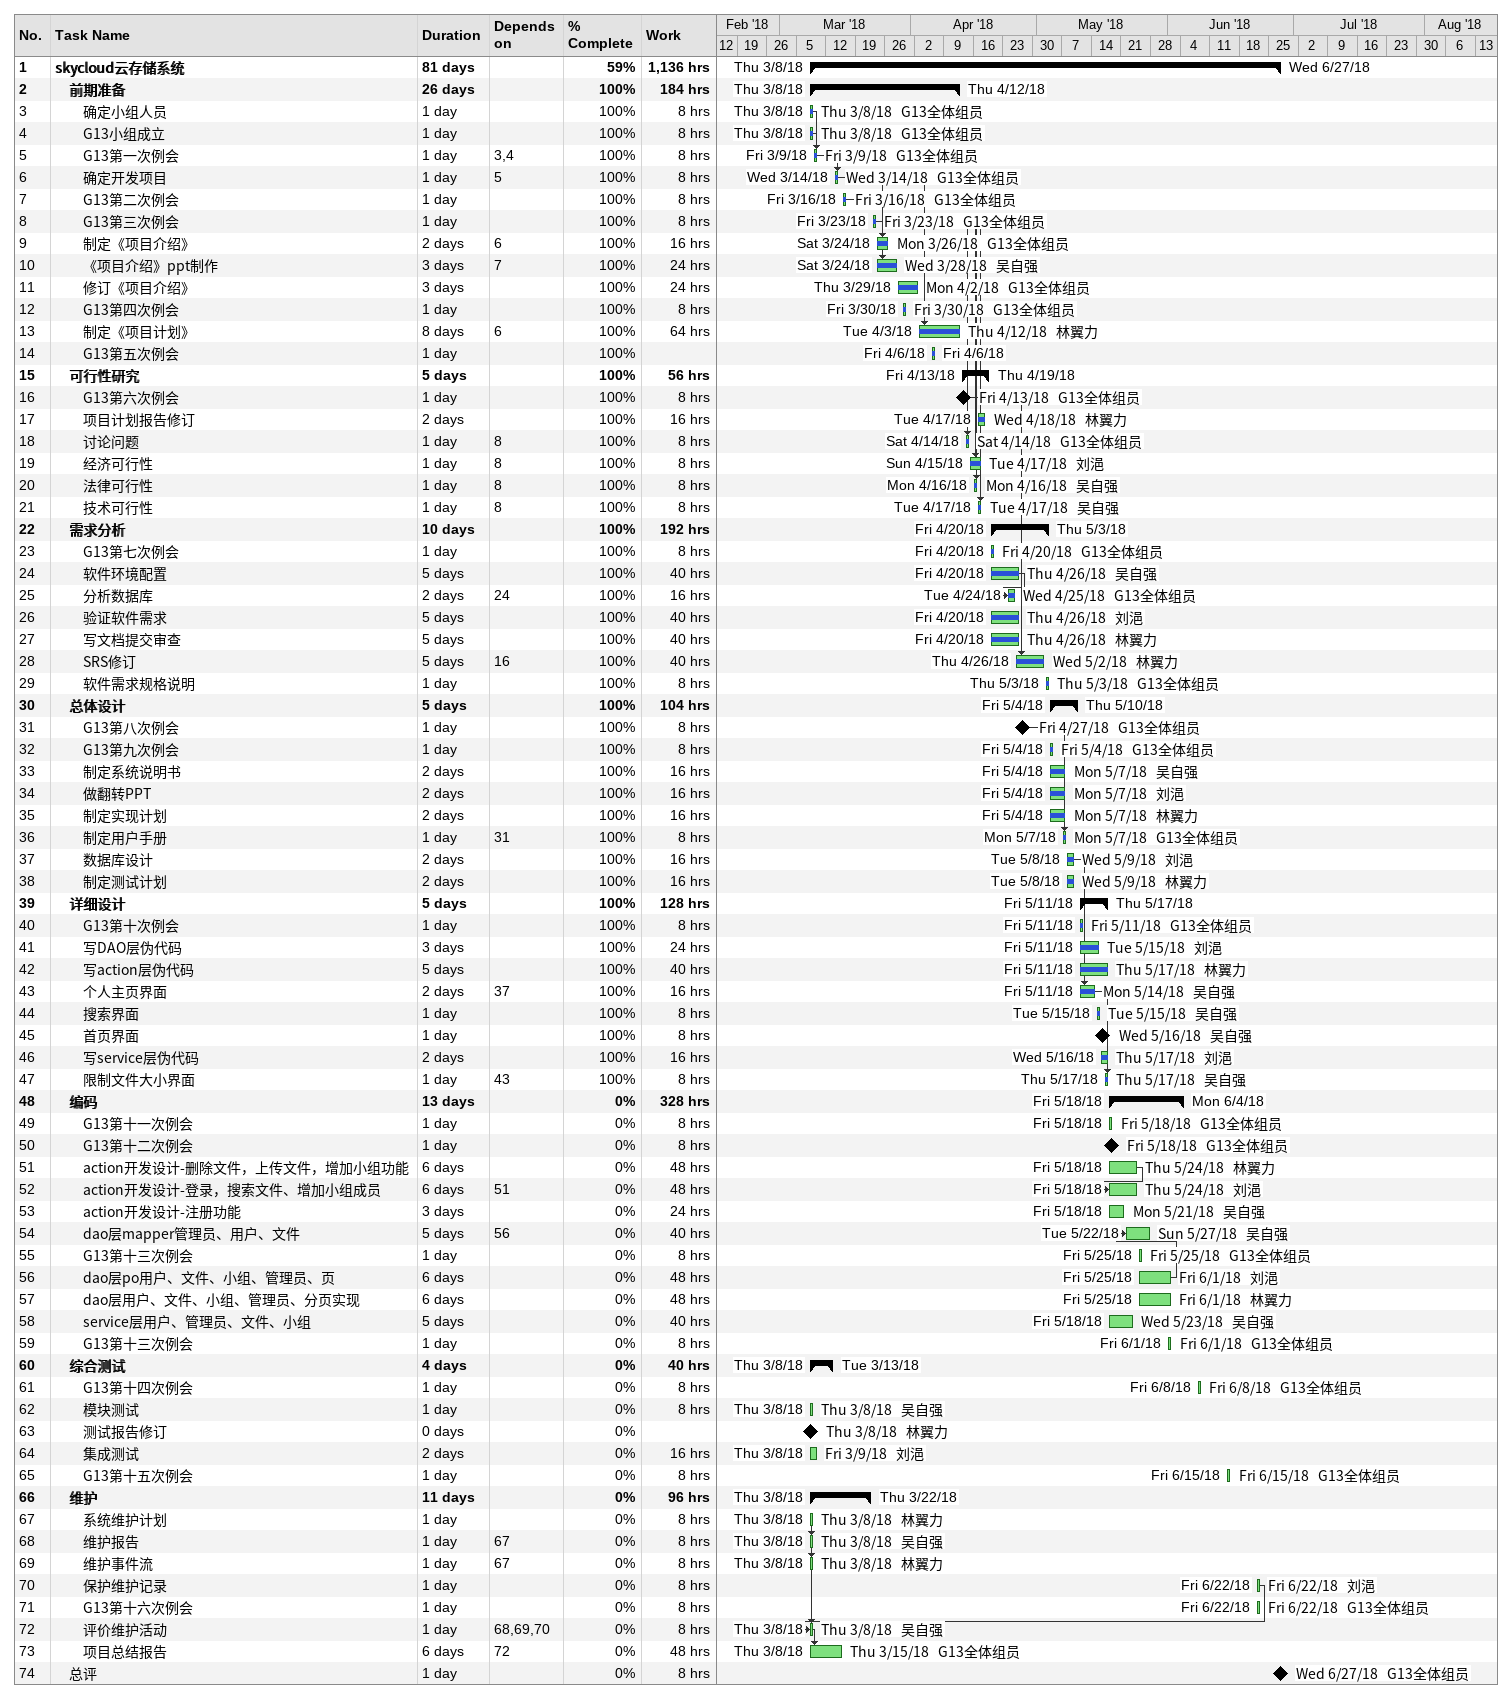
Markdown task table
| ID | Level | Task | Duration | Start | Finish | Predecessors | Resources | % complete | Work (h) |
|---|---|---|---|---|---|---|---|---|---|
| 1 | 1 | **skycloud云存储系统** | 81d | 2018-03-08 | 2018-06-27 |  |  | 59 | 1136 |
| 2 | 2 | **前期准备** | 26d | 2018-03-08 | 2018-04-12 |  |  | 100 | 184 |
| 3 | 3 | 确定小组人员 | 1d | 2018-03-08 | 2018-03-08 |  | G13全体组员 | 100 | 8 |
| 4 | 3 | G13小组成立 | 1d | 2018-03-08 | 2018-03-08 |  | G13全体组员 | 100 | 8 |
| 5 | 3 | G13第一次例会 | 1d | 2018-03-09 | 2018-03-09 | 3, 4 | G13全体组员 | 100 | 8 |
| 6 | 3 | 确定开发项目 | 1d | 2018-03-14 | 2018-03-14 | 5 | G13全体组员 | 100 | 8 |
| 7 | 3 | G13第二次例会 | 1d | 2018-03-16 | 2018-03-16 |  | G13全体组员 | 100 | 8 |
| 8 | 3 | G13第三次例会 | 1d | 2018-03-23 | 2018-03-23 |  | G13全体组员 | 100 | 8 |
| 9 | 3 | 制定《项目介绍》 | 2d | 2018-03-24 | 2018-03-26 | 6 | G13全体组员 | 100 | 16 |
| 10 | 3 | 《项目介绍》ppt制作 | 3d | 2018-03-24 | 2018-03-28 | 7 | 吴自强 | 100 | 24 |
| 11 | 3 | 修订《项目介绍》 | 3d | 2018-03-29 | 2018-04-02 |  | G13全体组员 | 100 | 24 |
| 12 | 3 | G13第四次例会 | 1d | 2018-03-30 | 2018-03-30 |  | G13全体组员 | 100 | 8 |
| 13 | 3 | 制定《项目计划》 | 8d | 2018-04-03 | 2018-04-12 | 6 | 林翼力 | 100 | 64 |
| 14 | 3 | G13第五次例会 | 1d | 2018-04-06 | 2018-04-06 |  |  | 100 |  |
| 15 | 2 | **可行性研究** | 5d | 2018-04-13 | 2018-04-19 |  |  | 100 | 56 |
| 16 | 3 | G13第六次例会 | 1d | 2018-04-13 | 2018-04-13 |  | G13全体组员 | 100 | 8 |
| 17 | 3 | 项目计划报告修订 | 2d | 2018-04-17 | 2018-04-18 |  | 林翼力 | 100 | 16 |
| 18 | 3 | 讨论问题 | 1d | 2018-04-14 | 2018-04-14 | 8 | G13全体组员 | 100 | 8 |
| 19 | 3 | 经济可行性 | 1d | 2018-04-15 | 2018-04-17 | 8 | 刘浥 | 100 | 8 |
| 20 | 3 | 法律可行性 | 1d | 2018-04-16 | 2018-04-16 | 8 | 吴自强 | 100 | 8 |
| 21 | 3 | 技术可行性 | 1d | 2018-04-17 | 2018-04-17 | 8 | 吴自强 | 100 | 8 |
| 22 | 2 | **需求分析** | 10d | 2018-04-20 | 2018-05-03 |  |  | 100 | 192 |
| 23 | 3 | G13第七次例会 | 1d | 2018-04-20 | 2018-04-20 |  | G13全体组员 | 100 | 8 |
| 24 | 3 | 软件环境配置 | 5d | 2018-04-20 | 2018-04-26 |  | 吴自强 | 100 | 40 |
| 25 | 3 | 分析数据库 | 2d | 2018-04-24 | 2018-04-25 | 24 | G13全体组员 | 100 | 16 |
| 26 | 3 | 验证软件需求 | 5d | 2018-04-20 | 2018-04-26 |  | 刘浥 | 100 | 40 |
| 27 | 3 | 写文档提交审查 | 5d | 2018-04-20 | 2018-04-26 |  | 林翼力 | 100 | 40 |
| 28 | 3 | SRS修订 | 5d | 2018-04-26 | 2018-05-02 | 16 | 林翼力 | 100 | 40 |
| 29 | 3 | 软件需求规格说明 | 1d | 2018-05-03 | 2018-05-03 |  | G13全体组员 | 100 | 8 |
| 30 | 2 | **总体设计** | 5d | 2018-05-04 | 2018-05-10 |  |  | 100 | 104 |
| 31 | 3 | G13第八次例会 | 1d | 2018-04-27 | 2018-04-27 |  | G13全体组员 | 100 | 8 |
| 32 | 3 | G13第九次例会 | 1d | 2018-05-04 | 2018-05-04 |  | G13全体组员 | 100 | 8 |
| 33 | 3 | 制定系统说明书 | 2d | 2018-05-04 | 2018-05-07 |  | 吴自强 | 100 | 16 |
| 34 | 3 | 做翻转PPT | 2d | 2018-05-04 | 2018-05-07 |  | 刘浥 | 100 | 16 |
| 35 | 3 | 制定实现计划 | 2d | 2018-05-04 | 2018-05-07 |  | 林翼力 | 100 | 16 |
| 36 | 3 | 制定用户手册 | 1d | 2018-05-07 | 2018-05-07 | 31 | G13全体组员 | 100 | 8 |
| 37 | 3 | 数据库设计 | 2d | 2018-05-08 | 2018-05-09 |  | 刘浥 | 100 | 16 |
| 38 | 3 | 制定测试计划 | 2d | 2018-05-08 | 2018-05-09 |  | 林翼力 | 100 | 16 |
| 39 | 2 | **详细设计** | 5d | 2018-05-11 | 2018-05-17 |  |  | 100 | 128 |
| 40 | 3 | G13第十次例会 | 1d | 2018-05-11 | 2018-05-11 |  | G13全体组员 | 100 | 8 |
| 41 | 3 | 写DAO层伪代码 | 3d | 2018-05-11 | 2018-05-15 |  | 刘浥 | 100 | 24 |
| 42 | 3 | 写action层伪代码 | 5d | 2018-05-11 | 2018-05-17 |  | 林翼力 | 100 | 40 |
| 43 | 3 | 个人主页界面 | 2d | 2018-05-11 | 2018-05-14 | 37 | 吴自强 | 100 | 16 |
| 44 | 3 | 搜索界面 | 1d | 2018-05-15 | 2018-05-15 |  | 吴自强 | 100 | 8 |
| 45 | 3 | 首页界面 | 1d | 2018-05-16 | 2018-05-16 |  | 吴自强 | 100 | 8 |
| 46 | 3 | 写service层伪代码 | 2d | 2018-05-16 | 2018-05-17 |  | 刘浥 | 100 | 16 |
| 47 | 3 | 限制文件大小界面 | 1d | 2018-05-17 | 2018-05-17 | 43 | 吴自强 | 100 | 8 |
| 48 | 2 | **编码** | 13d | 2018-05-18 | 2018-06-04 |  |  | 0 | 328 |
| 49 | 3 | G13第十一次例会 | 1d | 2018-05-18 | 2018-05-18 |  | G13全体组员 | 0 | 8 |
| 50 | 3 | G13第十二次例会 | 1d | 2018-05-18 | 2018-05-18 |  | G13全体组员 | 0 | 8 |
| 51 | 3 | action开发设计-删除文件，上传文件，增加小组功能 | 6d | 2018-05-18 | 2018-05-24 |  | 林翼力 | 0 | 48 |
| 52 | 3 | action开发设计-登录，搜索文件、增加小组成员 | 6d | 2018-05-18 | 2018-05-24 | 51 | 刘浥 | 0 | 48 |
| 53 | 3 | action开发设计-注册功能 | 3d | 2018-05-18 | 2018-05-21 |  | 吴自强 | 0 | 24 |
| 54 | 3 | dao层mapper管理员、用户、文件 | 5d | 2018-05-22 | 2018-05-27 | 56 | 吴自强 | 0 | 40 |
| 55 | 3 | G13第十三次例会 | 1d | 2018-05-25 | 2018-05-25 |  | G13全体组员 | 0 | 8 |
| 56 | 3 | dao层po用户、文件、小组、管理员、页 | 6d | 2018-05-25 | 2018-06-01 |  | 刘浥 | 0 | 48 |
| 57 | 3 | dao层用户、文件、小组、管理员、分页实现 | 6d | 2018-05-25 | 2018-06-01 |  | 林翼力 | 0 | 48 |
| 58 | 3 | service层用户、管理员、文件、小组 | 5d | 2018-05-18 | 2018-05-23 |  | 吴自强 | 0 | 40 |
| 59 | 3 | G13第十三次例会 | 1d | 2018-06-01 | 2018-06-01 |  | G13全体组员 | 0 | 8 |
| 60 | 2 | **综合测试** | 4d | 2018-03-08 | 2018-03-13 |  |  | 0 | 40 |
| 61 | 3 | G13第十四次例会 | 1d | 2018-06-08 | 2018-06-08 |  | G13全体组员 | 0 | 8 |
| 62 | 3 | 模块测试 | 1d | 2018-03-08 | 2018-03-08 |  | 吴自强 | 0 | 8 |
| 63 | 3 | 测试报告修订 | 0d | 2018-03-08 | 2018-03-08 |  | 林翼力 | 0 |  |
| 64 | 3 | 集成测试 | 2d | 2018-03-08 | 2018-03-09 |  | 刘浥 | 0 | 16 |
| 65 | 3 | G13第十五次例会 | 1d | 2018-06-15 | 2018-06-15 |  | G13全体组员 | 0 | 8 |
| 66 | 2 | **维护** | 11d | 2018-03-08 | 2018-03-22 |  |  | 0 | 96 |
| 67 | 3 | 系统维护计划 | 1d | 2018-03-08 | 2018-03-08 |  | 林翼力 | 0 | 8 |
| 68 | 3 | 维护报告 | 1d | 2018-03-08 | 2018-03-08 | 67 | 吴自强 | 0 | 8 |
| 69 | 3 | 维护事件流 | 1d | 2018-03-08 | 2018-03-08 | 67 | 林翼力 | 0 | 8 |
| 70 | 3 | 保护维护记录 | 1d | 2018-06-22 | 2018-06-22 |  | 刘浥 | 0 | 8 |
| 71 | 3 | G13第十六次例会 | 1d | 2018-06-22 | 2018-06-22 |  | G13全体组员 | 0 | 8 |
| 72 | 3 | 评价维护活动 | 1d | 2018-03-08 | 2018-03-08 | 68, 69, 70 | 吴自强 | 0 | 8 |
| 73 | 3 | 项目总结报告 | 6d | 2018-03-08 | 2018-03-15 | 72 | G13全体组员 | 0 | 48 |
| 74 | 2 | 总评 | 1d | 2018-06-27 | 2018-06-27 |  | G13全体组员 | 0 | 8 |
